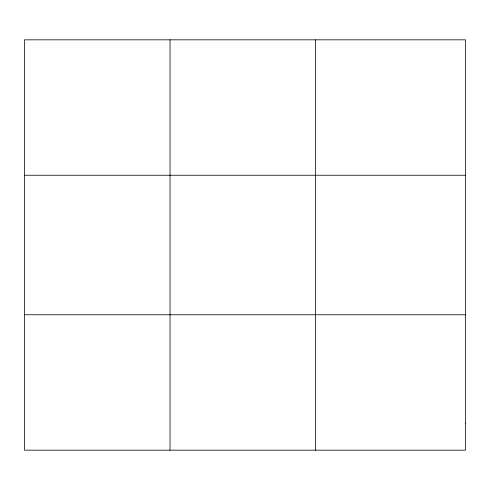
<?xml version="1.0" encoding="UTF-8"?>
<svg xmlns="http://www.w3.org/2000/svg" width="490" height="490" viewBox="0 0 490 490"><rect width="100%" height="100%" fill="white"/><g stroke="black" fill="none" stroke-linecap="round" stroke-linejoin="round"><path stroke-width="0.73" d="M170.03 39.825L170.03 450.175M315.56 39.825L315.56 450.175M24.5 175.242L465.5 175.242M24.5 314.758L465.5 314.758M465.5 423.097L465.5 450.175L24.5 450.175L24.5 39.825L465.5 39.825L465.5 423.097"/></g></svg>
